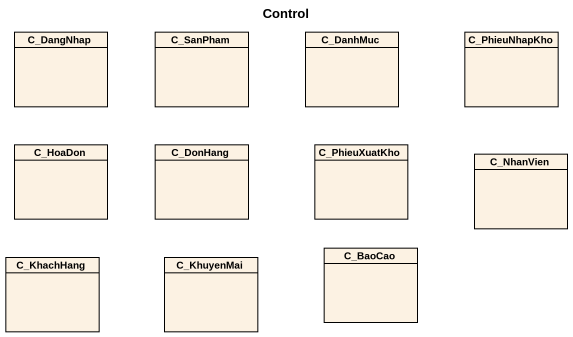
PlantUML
@startuml
title Control
hide circle
hide empty members
class C_DangNhap
class C_SanPham
class C_DanhMuc
class C_PhieuNhapKho
class C_HoaDon
class C_DonHang
class C_PhieuXuatKho
class C_NhanVien
class C_KhachHang
class C_KhuyenMai
class C_BaoCao
@enduml
